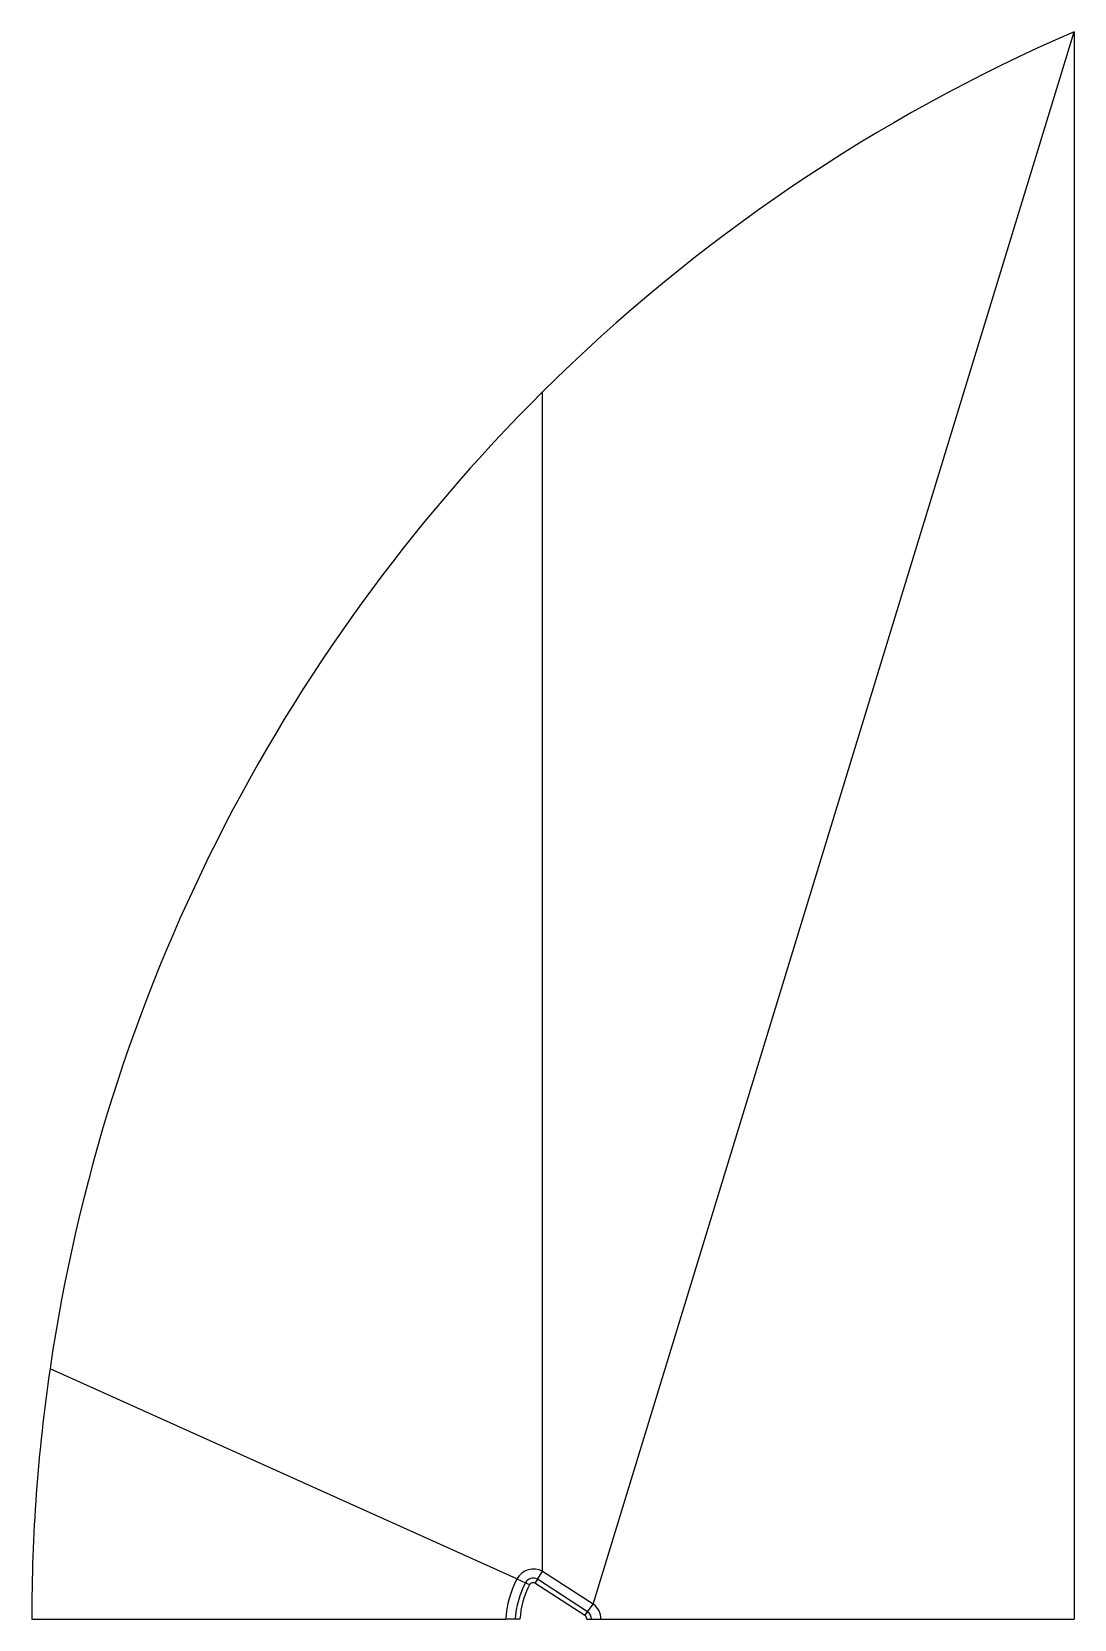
# Model space of a CAD drawing. Header units: inches. Extents: x 0 to 2203, y 0 to 3355.
import ezdxf

# ---------------------------------------------------------------- set-up
doc = ezdxf.new("R2010")
doc.units = ezdxf.units.IN
doc.header["$MEASUREMENT"] = 0

msp = doc.modelspace()

# ---------------------------------------------------------------- linework, layer by layer
at = {"color": 7, "linetype": 'Continuous'}
for p, q in [((1186.5, 31.9), (2202.9, 3355.3)), ((2202.9, 3355.3), (2202.9, 0)), ((1079.4, 101.2), (1079.4, 2594)), ((1025.1, 85.3), (38.6, 529.6)), ((1068.5, 84.4), (1079.4, 101.2)), ((1186.5, 31.9), (1079.4, 101.2)), ((1025.1, 85.3), (1043.1, 77.1)), ((1043.1, 77.1), (1052.1, 73.1)), ((1068.5, 84.4), (1063.1, 76)), ((1168.8, 7.7), (1063.1, 76)), ((1174.7, 15.8), (1068.5, 84.4)), ((0, 0), (1001.6, 0)), ((1021.6, 0), (1001.6, 0)), ((1031.6, 0), (1021.6, 0)), ((1168.8, 7.7), (1174.7, 15.8)), ((1172.9, 0), (1182.9, 0)), ((1174.7, 15.8), (1186.5, 31.9)), ((1182.9, 0), (1202.9, 0)), ((1202.9, 0), (2202.9, 0))]:
    msp.add_line(p, q, dxfattribs=at)
for centre, radius, start, end in [((3656.7, 0), 3656.7, 113.4256, 134.8153), ((3656.7, 0), 3656.7, 134.8153, 171.6723), ((3656.7, 0), 3656.7, 171.6723, 180), ((1060.2, 66.1), 40, 61.3489, 151.3489), ((1221.1, -14.5), 220, 153.0349, 176.2275), ((1217.2, -12.9), 196, 152.6506, 176.2275), ((1216, -12.2), 184.8, 152.5221, 176.2275), ((1059.4, 68.1), 18.7, 60.9691, 150.9691), ((1058.9, 69.6), 7.7, 57.1133, 152.5221), ((1163.8, 0), 9.15, 0.0083, 57.1133), ((1163.4, -0.2), 19.5, 0.5112, 54.8216), ((1165.9, 1.1), 37, 358.2276, 56.2336)]:
    msp.add_arc(centre, radius, start, end, dxfattribs=at)

doc.saveas('drawing.dxf')
